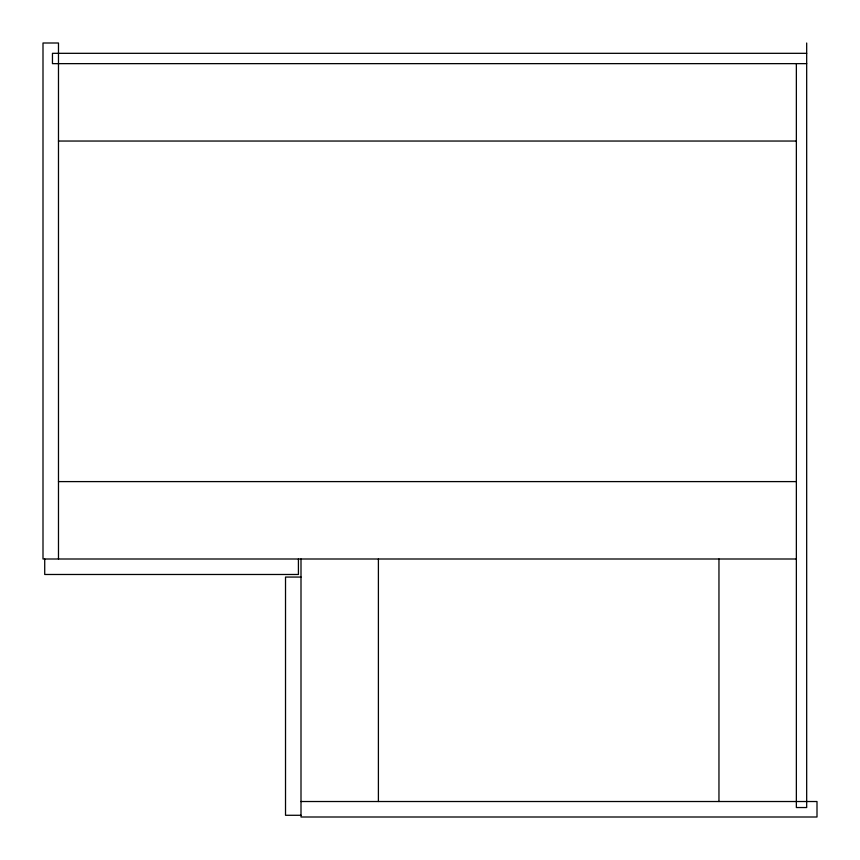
<?xml version="1.0" encoding="UTF-8"?>
<svg xmlns="http://www.w3.org/2000/svg" width="860" height="860" viewBox="0 0 860 860"><rect width="100%" height="100%" fill="white"/><g stroke="black" fill="none" stroke-linecap="round" stroke-linejoin="round"><path stroke-width="1.29" d="M806.68 53.32L52.46 53.32L52.46 63.64L806.68 63.64M58.48 141.04L796.36 141.04M58.48 481.6L796.36 481.6M796.36 559L43 559L43 43L58.48 43L58.48 559M301 577.06L285.52 577.06L285.52 815.28L301 815.28M301 801.52L817 801.52L817 817L301 817L301 559M806.68 43L806.68 807.54L796.36 807.54L796.36 63.64M718.96 559L718.96 801.52M378.4 559L378.4 801.52M298.42 559L298.42 574.48L44.72 574.48L44.72 559"/></g></svg>
